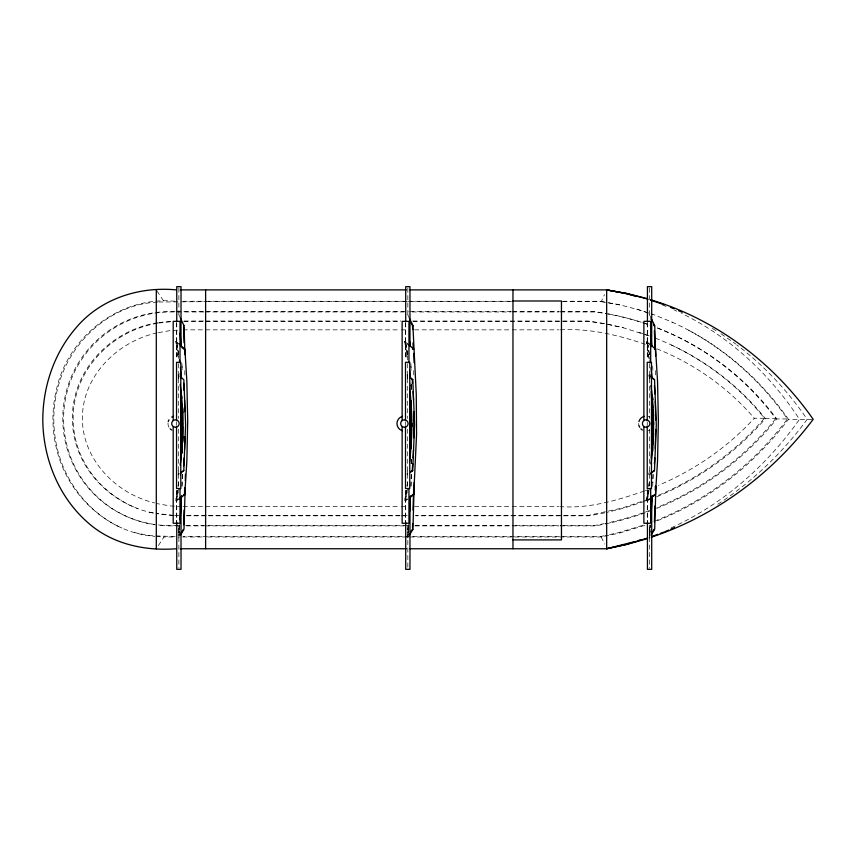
<?xml version="1.0" encoding="UTF-8"?>
<svg xmlns="http://www.w3.org/2000/svg" width="856" height="856" viewBox="0 0 856 856"><rect width="100%" height="100%" fill="white"/><g stroke="black" fill="none" stroke-linecap="round" stroke-linejoin="round"><path stroke-width="0.64" stroke-dasharray="4.28 3.21" d="M411.158 459.672L411.094 463.599L411.276 459.683M411.608 463.642L411.683 459.704M411.725 463.642L411.79 459.715M182.339 474.47L181.921 486.7M411.287 474.47L410.88 486.7M653.021 474.47L652.764 482.827M182.446 474.492L181.9 489.322M411.394 474.492L410.859 489.322M653.128 474.492L652.7 486.764M178.754 532.667L179.311 524.889M179.075 535.353L179.728 526.28L179.279 532.774M408.259 524.889L407.702 532.667L408.291 524.931M408.023 535.353L408.772 524.974M649.522 531.373L649.993 524.889M649.758 535.353L650.507 524.974L649.961 532.774M178.765 532.678L179.343 524.931M178.883 537.942L179.172 534.069M408.13 534.069L407.841 537.942L409.361 535.3M408.226 532.774L408.708 526.312M649.447 532.678L650.025 524.931M649.565 537.942L649.865 534.069M178.08 486.24L178.754 481.115M407.028 486.24L407.702 481.115M648.762 486.24L649.437 481.115L648.837 486.251M178.155 486.251L178.679 482.42M407.114 486.251L407.638 482.42M175.78 500.771L177.449 490.402L175.78 500.771L178.209 498.888M179.032 498.952L176.593 500.835L178.273 490.467M404.728 500.771L406.407 490.402L404.728 500.771L407.156 498.888M407.98 498.952L405.551 500.835L407.221 490.467M646.462 500.771L648.131 490.402L646.462 500.771L648.891 498.888M649.715 498.952L647.275 500.835L648.955 490.467M176.593 500.835L178.754 487.92M405.551 500.835L407.702 487.92M647.275 500.835L649.437 487.92M562.488 301.665L601.265 301.665L604.507 294.603M158.403 545.54L164.01 536.99L176.047 536.99M688.706 330.33C728.028 351.538 761.883 382.332 787.424 418.937C753.58 464.027 707.623 500.172 655.086 520.897M812.002 419.322L788.451 419.322C754.853 464.038 709.378 500.043 657.312 520.769M671.361 345.032C707.356 362.056 739.563 387.073 764.387 418.252C735.358 452.043 698.25 478.707 657.14 495.827M657.547 328.041A270.41 270.41 0 0 1 775.729 418.584L765.35 418.573C735.764 453.091 697.683 480.002 655.664 497.218M764.387 418.252L754.307 418.252C727.686 447.196 694.633 470.083 658.425 485.363M717.788 504.27C752.467 481.725 782.726 452.653 807.187 419.322C787.809 390.978 764.119 365.555 736.716 344.808M671.307 527.767C723.01 504.377 766.88 465.514 799.472 419.322C770.24 374.575 729.761 336.783 681.537 313.328M648.484 499.23L621.98 508.09L588.04 515.494L415.524 515.494M644.45 501.413L622.922 508.411L607.364 512.273M645.702 500.953L649.437 499.551M642.567 525.423L618.407 532.7L605.449 535.481M644.814 525.37L619.402 533.095L601.265 536.99L205.461 536.99M644.204 491.023C617.304 500.385 589.142 508.667 560.359 506.656M645.413 490.595L647.832 489.75M157.108 332.866C117.486 341.416 82.219 376.201 82.401 418.252C82.251 459.287 115.956 493.859 154.604 502.9M604.154 535.76L600.27 536.594L183.163 536.594M604.85 512.83L588.971 515.815L415.642 515.815M157.739 322.744C120.172 328.404 86.381 356.224 75.863 393.086A91.357 91.357 0 0 0 75.863 443.419C86.124 479.403 118.556 506.656 154.957 513.407M158.949 322.519L171.211 321.31M157.376 323.3C120.279 329.271 87.119 356.973 76.698 393.407A91.346 91.346 0 0 0 76.698 443.75C85.226 473.357 108.712 497.357 137.249 508.421M158.595 323.076L170.826 321.717M158.392 332.642L170.034 330.609L179.246 330.084M178.722 378.448L178.669 374.939M407.67 378.448L407.627 374.939M649.404 378.448L649.351 374.939M407.991 343.887L404.728 341.598L409.221 345.888M157.472 302.125C109.45 304.265 68.512 343.031 57.577 388.87A125.308 125.308 0 0 0 57.577 449.775C66.083 483.661 89.719 513.728 121.841 528.034M158.788 302.029L206.799 301.665M175.138 301.269C120.707 295.769 68.619 335.67 56.689 388.485A125.329 125.329 0 0 0 56.689 449.389C67.517 494.779 107.599 532.86 154.861 536.348M183.163 301.269L512.038 301.269M562.841 301.269L600.27 301.269L606.818 302.435M208.136 301.665L511.674 301.665M175.052 311.616L169.723 311.616A106.957 106.957 0 0 0 63.012 411.586A106.957 106.957 0 0 0 155.76 524.621M176.389 311.616L408.58 311.616M409.917 311.616L511.332 311.616M512.669 311.616L559.375 311.616M560.701 311.616L594.064 311.616A270.41 270.41 0 0 1 606.797 313.606M203.963 311.969L170.601 311.969A106.968 106.968 0 0 0 63.9 411.308A106.968 106.968 0 0 0 155.375 524.814M205.301 311.969L404.171 311.969M412.175 311.969L510.936 311.969M512.273 311.969L558.989 311.969M560.327 311.969L595.027 311.969A270.464 270.464 0 0 1 603.951 313.307M184.158 321.011L204.22 321.011M205.558 321.011L400.811 321.011M412.849 321.011L588.04 321.011L605.32 323.707M183.655 321.342L399.645 321.342M412.977 321.342L588.971 321.342L605.021 323.835M183.184 329.849L399.859 329.849M401.197 329.849L407.884 329.849M414.572 329.849L510.872 329.849M512.209 329.849L559.022 329.849M560.359 329.849C590.522 328.051 620.29 335.573 648.548 345.439M656.627 508.421A296.187 296.187 0 0 0 776.734 418.937L787.424 418.937M183.184 506.656L399.859 506.656M401.197 506.656L407.884 506.656M414.572 506.656L510.872 506.656M512.209 506.656L559.022 506.656M176.133 515.494L178.808 515.494M186.833 515.494L206.895 515.494M208.233 515.494L407.499 515.494M186.319 515.815L399.645 515.815M400.983 515.815L407.649 515.815M177.727 525.541L169.723 525.541A106.957 106.957 0 0 1 158.285 524.921M185.731 525.541L408.58 525.541M415.256 525.541L513.996 525.541M515.333 525.541L562.039 525.541M563.376 525.541L594.064 525.541A296.123 296.123 0 0 0 604.154 523.647M179.942 525.894L170.601 525.894A106.968 106.968 0 0 1 157.9 525.145M186.608 525.894L203.963 525.894M205.301 525.894L404.171 525.894M414.839 525.894L510.936 525.894M512.273 525.894L558.989 525.894M560.327 525.894L595.027 525.894A296.187 296.187 0 0 0 649.458 511.214M175.138 536.594L148.73 535.589L134.595 532.582M182.735 536.99L204.124 536.99M181.879 506.581L170.034 505.896L157.108 503.638M173.672 515.344L156.53 513.536M173.286 515.59L156.166 513.632M174.528 515.665L176.989 515.815M156.166 536.434L164.01 536.99M608.124 302.671L618.61 304.533L637.688 309.487L652.925 314.484M601.265 301.665L619.594 304.929M149.265 512.177L155.321 513.311M607.749 324.242L622.365 327.474L650.111 336.226M607.471 324.306L623.296 327.805M636.693 309.091L654.466 314.933L672.827 322.412M639.1 332.299L644.129 334.108M645.392 334.557L649.169 335.905M656.873 348.799C694.237 363.768 728.135 387.608 754.307 418.252M655.461 338.163C698.25 354.833 736.716 382.6 765.35 418.573M662.49 304.918L666.064 306.48M674.41 310.118L676.796 311.156M671.821 322.017C718.74 342.86 759.144 377.293 788.451 419.322M712.342 328.394L716.718 331.005M720.998 333.765L735.721 344.005M650.956 345.888L646.462 341.598L649.725 343.887M179.043 343.887L175.78 341.598L178.412 358.696M177.406 343.17L175.78 341.598L178.508 358.675M157.001 290.965L164.01 301.665M649.565 314.912L651.095 318.207M407.841 314.912L409.371 318.207M178.883 314.912L180.413 318.207M601.265 536.99L604.507 544.052M648.848 374.971L649.426 378.438M407.702 354.459L405.551 341.533L407.681 354.78M407.114 374.971L407.691 378.438M178.166 374.971L178.744 378.438M649.49 354.78L647.275 341.533L649.415 354.78M649.19 358.675L646.462 341.598L649.094 358.696M407.638 359.948L404.728 341.598L407.542 359.98M410.944 382.611L411.383 389.063M410.955 385.211L411.212 389.095M652.7 366.09L652.882 370.616L652.764 370.017M410.859 363.522L411.158 370.616M181.9 363.522L182.178 369.942M410.88 366.154L411.062 370.616M181.921 366.154L182.082 370.017M411.586 384.804L411.725 389.213M411.073 384.847L411.201 389.245L410.966 384.9M411.479 384.858L411.608 389.213M655.45 370.669L655.557 377.303M413.716 370.669L413.823 377.303M184.768 370.669L184.875 377.303M649.565 288.001L649.565 317.351M649.565 525.456L649.565 536.124M649.565 537.461L649.565 568.138M649.351 363.661L649.351 418.466M649.351 429.166L649.351 486.647M647.436 322.669L647.436 360.002M647.436 490.67L647.436 522.663M647.275 322.691L647.275 359.969M647.222 422.104L647.275 425.207M647.275 490.456L647.275 522.406M407.841 288.001L407.841 317.351M407.841 525.456L407.841 568.138M407.627 363.661L407.627 418.466M407.627 429.166L407.627 486.647M405.712 322.669L405.712 360.002M405.712 490.67L405.712 522.663M405.551 322.691L405.551 359.969M405.498 422.104L405.498 424.758M405.551 490.456L405.551 522.406M178.883 288.001L178.883 317.351M178.883 525.456L178.883 536.124M178.883 537.461L178.883 568.138M178.669 363.661L178.669 418.466M178.669 429.166L178.669 486.647M176.753 322.669L176.753 360.002M176.753 490.67L176.753 522.663M176.593 322.691L176.593 359.969M176.539 422.104L176.539 424.758M176.593 490.456L176.593 522.406M605.224 313.521A270.464 270.464 0 0 1 641.519 322.359M642.749 322.755A270.464 270.464 0 0 1 650.068 325.237M657.322 327.934A270.464 270.464 0 0 1 776.734 418.937M168.985 427.283A7.458 7.458 0 0 1 168.247 421.623M649.854 430.012A7.458 7.458 0 0 1 648.056 430.761M638.929 425.486A7.458 7.458 0 0 1 638.672 423.56M648.056 416.358A7.458 7.458 0 0 1 649.854 417.097M775.729 418.573A296.123 296.123 0 0 1 656.841 507.587M649.683 510.411A296.123 296.123 0 0 1 605.406 523.39M608.07 313.842A270.41 270.41 0 0 1 641.775 322.391M643.006 322.798A270.41 270.41 0 0 1 649.094 324.884M178.722 470.993L178.166 474.459L178.744 471.003M407.67 470.993L407.114 474.459L407.691 471.003M649.404 470.993L648.848 474.459L649.426 471.003M178.754 354.459L176.593 341.533L178.69 354.491"/><path stroke-width="1.28" d="M182.489 442.359L182.574 426.427M182.606 442.359L182.467 407.83M653.182 439.706L653.171 410.495M653.31 439.706L653.288 410.495M655.728 429.455L655.279 448.426M411.308 431.809L411.276 434.645M411.383 426.502L411.415 423.838M411.586 426.502L411.618 423.838M185.324 480.911L185.42 474.267M184.95 436.571L184.554 449.614M413.876 437.758L413.876 411.672M184.468 495.442L184.65 487.492M185.185 487.546L184.008 529.243L180.434 535.257M413.48 492.799L413.041 510.026M414.25 482.238L412.956 529.243L409.393 535.257M655.268 490.146L655.364 486.165M655.889 486.219L654.69 529.243L651.116 535.257M182.253 433.136L180.552 458.163M182.317 434.645L182.317 407.724M182.371 433.147L182.007 442.499M653 434.645L653.042 410.559M653.053 433.147L651.234 458.163M184.083 510.026L183.633 524.728M654.883 506.057L654.401 522.235M412.496 527.339L412.624 523.476M181.9 445.12L181.44 453.252M182.189 442.509L182.521 407.691M182.745 436.656L182.542 441.568M411.319 433.147L410.73 448.073M411.308 438.593L410.912 448.127M652.689 442.499L652.208 451.957M652.989 439.898L653.246 410.559M653.331 438.989L653.577 433.157M180.969 496.919L180.541 505.19M181.536 495.71L180.199 519.795M409.917 496.919L409.564 503.906M410.495 495.71L409.628 511.685M651.651 496.919L651.298 503.906M652.218 495.71L650.977 518.105M413.084 457.896L413.502 449.614M410.987 441.311L410.505 448.458M652.657 447.742L652.379 451.989M183.601 466.178L184.136 457.896M412.71 463.813L412.282 469.719M654.433 463.813L654.819 457.896M181.868 443.857L181.087 453.691M181.6 453.273L181.868 449.411M411.019 448.48L411.329 443.868M652.7 441.557L651.887 452.428M180.22 473.304L183.794 470.618L185.613 424.715L183.869 379.786L180.199 376.405M179.075 498.92L184.789 494.629L186.854 461.052L187.699 421.184L186.854 381.327L184.907 349.291L179.118 343.952M410.452 472.33L412.742 470.618L414.561 424.715L412.817 379.786L410.441 377.614M410.078 497.368L413.737 494.629L416.562 434.474L416.273 394.605L412.892 325.483M650.902 473.304L654.476 470.618L656.295 424.715L654.551 379.786L650.924 376.447M649.758 498.92L655.471 494.629L657.536 461.052L658.382 421.184L657.536 381.327L655.589 349.291L650.464 344.572M652.668 449.635L652.4 452.45M181.6 453.712L181.836 451.198M180.691 472.127L180.423 474.738M409.65 456.762L411.319 424.715L409.65 392.679M651.373 472.127L651.106 474.738M180.156 465.075C183.815 438.347 183.815 411.083 180.156 384.365M409.564 461.63C412.613 437.159 412.613 412.271 409.564 387.8M650.988 463.92C654.444 437.951 654.444 411.479 650.988 385.51M182.884 530.132L183.323 529.404M181.215 532.988L182.21 531.309M411.843 530.132L411.115 531.341M654.005 529.404L652.85 531.341M412.282 529.404L412.956 529.243M410.923 471.538L411.64 471.003M411.971 495.25L413.737 494.629M653.727 495.25L650.977 497.304M180.991 472.287L183.794 470.618M180.316 497.304L181.879 496.106M651.683 472.287L654.476 470.618M183.708 494.736L184.789 494.629M411.65 471.003L412.742 470.618M654.391 494.736L655.471 494.629M665.23 531.565L668.675 530.046M670.976 529.04L674.432 527.531M647.767 537.985L626.1 544.47L606.669 548.75L410.078 548.75M651.534 536.626L657.804 534.347M660.308 533.438L664.074 532.068M651.255 537.194C715.755 515.89 772.454 473.432 813.2 419.322C774.006 363.126 716.397 319.416 650.539 299.707M635.173 541.495L606.669 548.75L606.669 289.895L410.078 289.895M637.634 540.757L641.315 539.644M646.419 538.895L626.678 544.47L606.669 548.75M183.548 325.869L184.083 325.783L184.939 354.684M412.357 325.569L413.031 325.783M654.23 325.869L654.765 325.783L655.653 356.01M176.347 289.895C139.228 286.311 100.419 298.712 76.045 327.805C54.27 352.993 42.971 386.195 42.8 419.322C42.918 457.671 58.262 496.352 87.205 522.01C111.269 543.935 144.578 551.243 176.347 548.75M183.131 348.51L181.9 347.397M184.907 349.291L183.837 349.141M413.009 349.355L413.63 349.077M655.589 349.291L654.498 349.141M409.971 377.699L412.817 379.786M654.551 379.786L651.651 377.656M180.295 289.895L406.204 289.895M512.969 300.991L561.461 300.991L561.461 539.901L512.969 539.901M180.295 548.75L406.204 548.75M636.736 296.497L625.554 293.49L606.669 289.895L626.902 293.49L646.858 298.498M606.669 289.895L626.303 293.49L644.397 298.166M645.692 298.498L648.067 299.3M650.453 300.103L664.727 304.918M670.537 307.358L674.025 308.823M678.68 310.771L682.168 312.237M653.631 324.649L654.08 325.558M181.986 378.598L181.023 377.699M413.609 349.077L408.729 344.572M411.918 324.681L411.201 323.194M651.919 321.107L651.042 319.256M651.095 318.207L654.615 325.473M180.413 318.207L183.933 325.473M412.881 325.473L409.414 318.293M650.089 359.916L650.421 362.484M179.407 359.916L179.739 362.484M651.106 367.631L652.165 378.438M651.234 391.278L653.042 424.715M180.423 367.631L181.483 378.438M180.552 391.278L182.36 424.715M409.639 370.241L410.431 378.438M652.4 396.981L652.668 399.805M651.887 397.002L652.7 407.884M181.6 395.718L181.836 398.243M181.087 395.75L182.489 424.715M650.999 374.8L651.341 378.48M180.199 373.569L180.659 378.48M412.282 379.829L412.56 383.253M411.019 400.95L411.329 405.562M410.505 400.972L411.319 416.284M654.433 385.617L654.936 393.899M180.199 333.059L180.98 346.305M183.601 383.253L184.061 390.357M650.977 334.75L651.662 346.305M409.628 341.17L409.928 346.305M413.084 391.534L413.502 399.827M653.331 410.441L653.577 416.284M652.818 410.452L653.171 424.715M411.201 401.164L411.308 403.775M182.745 412.774L182.467 407.574M652.582 397.248L652.689 399.87M411.008 401.175L411.308 410.559M655.279 401.015L655.728 419.975M184.554 399.827L184.917 411.672M654.401 330.705L654.883 346.798M412.506 325.869L412.635 329.496M183.591 327.078L184.083 342.828M413.041 342.828L413.223 349.451M413.865 353.357L414.069 362.655M412.036 423.763L412.046 426.427M411.511 423.774L411.661 426.427M651.705 346.669L651.705 286.664L647.436 286.664L647.436 321.332M651.705 397.334L651.705 452M651.705 497.336L651.705 569.336L647.436 569.336L647.436 522.663M650.688 362.805L650.688 321.353L643.873 321.353L643.873 420.307M650.688 488.498L650.688 523.262L643.873 523.262L643.873 426.994M647.222 420.767L647.222 362.323L651.48 362.323L651.48 488.519L647.222 488.519L647.222 426.085M512.969 289.895L512.969 548.75M409.971 346.669L409.971 286.664L405.712 286.664L405.712 321.332M409.971 401.336L409.971 447.998M409.971 497.336L409.971 569.336L405.712 569.336L405.712 522.663M408.954 362.805L408.954 321.353L402.138 321.353L402.138 420.307M408.954 488.498L408.954 523.262L402.138 523.262L402.138 426.994M405.498 420.767L405.498 362.323L409.757 362.323L409.757 488.519L405.498 488.519L405.498 426.085M205.622 289.895L205.622 548.75M181.023 346.669L181.023 286.664L176.753 286.664L176.753 321.332M181.023 395.996L181.023 453.338M181.023 497.336L181.023 569.336L176.753 569.336L176.753 522.663M180.006 362.805L180.006 321.353L173.19 321.353L173.19 420.307M180.006 488.498L180.006 523.262L173.19 523.262L173.19 426.994M176.539 420.767L176.539 362.323L180.798 362.323L180.798 488.519L176.539 488.519L176.539 426.085M156.306 289.895L156.306 548.75M171.714 430.012A7.458 7.458 0 0 1 170.173 428.824M168.247 421.623A7.458 7.458 0 0 1 168.985 419.825M171.714 417.097A7.458 7.458 0 0 1 173.511 416.358M653.321 421.623A7.458 7.458 0 0 1 653.321 425.486M642.396 430.012A7.458 7.458 0 0 1 640.855 428.824M639.667 427.283A7.458 7.458 0 0 1 638.929 425.486M638.929 421.623A7.458 7.458 0 0 1 644.193 416.358M402.47 430.761A7.458 7.458 0 0 1 402.47 416.358M173.575 426.78A3.724 3.724 0 0 0 179.172 423.56A3.724 3.724 0 0 0 173.575 420.328A3.724 3.724 0 0 0 173.575 426.78M644.258 426.78A3.724 3.724 0 0 0 649.854 423.56A3.724 3.724 0 0 0 644.258 420.328A3.724 3.724 0 0 0 644.258 426.78M402.534 426.78A3.724 3.724 0 0 0 408.119 423.56A3.724 3.724 0 0 0 402.534 420.328A3.724 3.724 0 0 0 402.534 426.78"/></g></svg>
